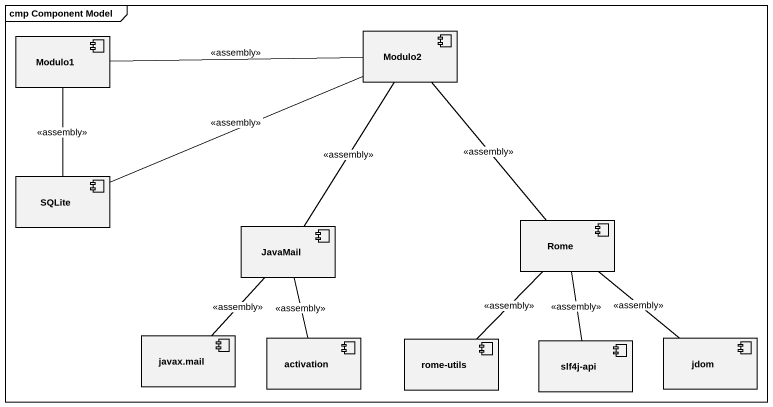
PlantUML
@startuml
mainframe cmp Component Model
component Modulo1
component Modulo2
component SQLite
component JavaMail
component Rome
component "javax.mail" as javax_mail
component activation
component "rome-utils" as rome_utils
component "slf4j-api" as slf4j_api
component jdom
Modulo1 -- SQLite : <<assembly>>
Modulo2 -left- Modulo1 : <<assembly>>
Modulo2 -left- SQLite : <<assembly>>
Modulo2 -- JavaMail : <<assembly>>
Modulo2 -- Rome : <<assembly>>
JavaMail -- javax_mail : <<assembly>>
JavaMail -- activation : <<assembly>>
Rome -- rome_utils : <<assembly>>
Rome -- slf4j_api : <<assembly>>
Rome -- jdom : <<assembly>>
@enduml
